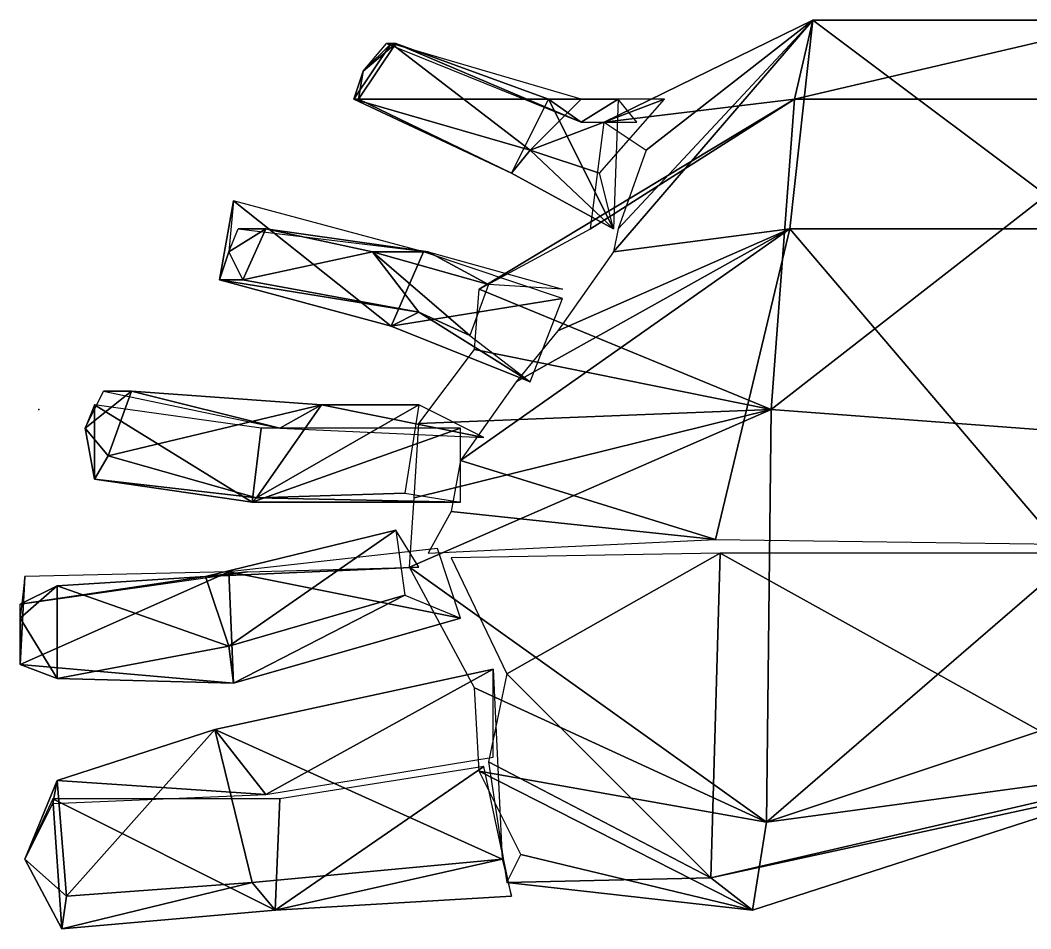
# Model space of a CAD drawing. Extents: x 4.9 to 9.1, y -6.1 to 13.5.
# Drawn here: x 5.4193 to 5.7826, y 2.5821 to 2.9088 of the extents above; entities that cross this region are included whole.
import ezdxf

# ---------------------------------------------------------------- set-up
doc = ezdxf.new("R2010")
doc.units = 0
doc.layers.get('0').update_dxf_attribs({"linetype": 'CONTINUOUS'})

msp = doc.modelspace()

# ---------------------------------------------------------------- linework, layer by layer
at = {"color": 0}
msp.add_point((5.42596, 2.76882, -4.11333), dxfattribs=at)
for points in [[(5.62929, 2.87215, -4.10333), (5.70429, 2.90882, -4.09833), (5.69763, 2.88048, -4.14333)], [(5.70429, 2.90882, -4.09833), (5.62929, 2.87215, -4.10333), (5.64429, 2.86215, -4.05833)], [(5.63263, 2.82548, -4.085), (5.69596, 2.83382, -4.045), (5.70429, 2.90882, -4.09833)], [(5.70429, 2.90882, -4.09833), (5.63429, 2.83382, -4.05667), (5.63263, 2.82548, -4.085)], [(5.70429, 2.90882, -4.09833), (5.64429, 2.86215, -4.05833), (5.63429, 2.83382, -4.05667)], [(5.80429, 2.83382, -3.99), (5.70429, 2.90882, -4.09833), (5.69596, 2.83382, -4.045)], [(5.69763, 2.88048, -4.14333), (5.81929, 2.90882, -4.07), (5.83263, 2.88048, -4.13333)], [(5.81929, 2.90882, -4.07), (5.69763, 2.88048, -4.14333), (5.70429, 2.90882, -4.09833)], [(5.70429, 2.90882, -4.09833), (5.80429, 2.83382, -3.99), (5.81929, 2.90882, -4.07)], [(5.54263, 2.89048, -4.09), (5.53929, 2.88048, -4.08167), (5.55263, 2.90048, -4.08167)], [(5.60263, 2.86215, -4.05167), (5.55263, 2.90048, -4.08167), (5.53929, 2.88048, -4.08167)], [(5.54263, 2.89048, -4.09), (5.55429, 2.90048, -4.09667), (5.54096, 2.88048, -4.1)], [(5.60929, 2.88048, -4.09833), (5.54096, 2.88048, -4.1), (5.55429, 2.90048, -4.09667)], [(5.54263, 2.89048, -4.09), (5.55096, 2.90048, -4.07833), (5.55429, 2.90048, -4.09667)], [(5.62096, 2.87215, -4.06333), (5.55429, 2.90048, -4.09667), (5.55096, 2.90048, -4.07833)], [(5.55263, 2.90048, -4.08167), (5.60263, 2.86215, -4.05167), (5.62096, 2.88048, -4.06667)], [(5.55429, 2.90048, -4.09667), (5.62096, 2.87215, -4.06333), (5.60929, 2.88048, -4.09833)], [(5.54263, 2.89048, -4.09), (5.54096, 2.88048, -4.1), (5.53929, 2.88048, -4.08167)], [(5.59596, 2.85382, -4.08333), (5.53929, 2.88048, -4.08167), (5.54096, 2.88048, -4.1)], [(5.53929, 2.88048, -4.08167), (5.59596, 2.85382, -4.08333), (5.60263, 2.86215, -4.05167)], [(5.54096, 2.88048, -4.1), (5.60929, 2.88048, -4.09833), (5.59596, 2.85382, -4.08333)], [(5.58429, 2.81215, -4.09), (5.69763, 2.88048, -4.14333), (5.68929, 2.76882, -4.15667)], [(5.69763, 2.88048, -4.14333), (5.58429, 2.81215, -4.09), (5.62429, 2.83382, -4.09167)], [(5.63263, 2.83382, -4.085), (5.59596, 2.85382, -4.08333), (5.60929, 2.88048, -4.09833)], [(5.65096, 2.88048, -4.06333), (5.62096, 2.88048, -4.06667), (5.60263, 2.86215, -4.05167)], [(5.60263, 2.86215, -4.05167), (5.62763, 2.85382, -4.06167), (5.65096, 2.88048, -4.06333)], [(5.63429, 2.88048, -4.09667), (5.60929, 2.88048, -4.09833), (5.62096, 2.87215, -4.06333)], [(5.60929, 2.88048, -4.09833), (5.63429, 2.88048, -4.09667), (5.63263, 2.83382, -4.085)], [(5.62096, 2.87215, -4.06333), (5.64096, 2.87215, -4.065), (5.63429, 2.88048, -4.09667)], [(5.69763, 2.88048, -4.14333), (5.62429, 2.83382, -4.09167), (5.62929, 2.87215, -4.10333)], [(5.68929, 2.76882, -4.15667), (5.83263, 2.88048, -4.13333), (5.84596, 2.75715, -4.13)], [(5.83263, 2.88048, -4.13333), (5.68929, 2.76882, -4.15667), (5.69763, 2.88048, -4.14333)], [(5.63263, 2.83382, -4.085), (5.60263, 2.86215, -4.05167), (5.59596, 2.85382, -4.08333)], [(5.60263, 2.86215, -4.05167), (5.63263, 2.83382, -4.085), (5.62763, 2.85382, -4.06167)], [(5.49429, 2.82548, -4.05667), (5.49096, 2.81548, -4.05), (5.49596, 2.84382, -4.04667)], [(5.55263, 2.79882, -4.04167), (5.49596, 2.84382, -4.04667), (5.49096, 2.81548, -4.05)], [(5.49596, 2.84382, -4.04667), (5.55263, 2.79882, -4.04167), (5.56429, 2.82548, -4.035)], [(5.49429, 2.82548, -4.05667), (5.50763, 2.83382, -4.06833), (5.49929, 2.81548, -4.075)], [(5.49429, 2.82548, -4.05667), (5.49763, 2.83382, -4.04833), (5.50763, 2.83382, -4.06833)], [(5.56596, 2.82548, -4.03167), (5.50763, 2.83382, -4.06833), (5.49763, 2.83382, -4.04833)], [(5.54596, 2.82548, -4.07833), (5.49929, 2.81548, -4.075), (5.50763, 2.83382, -4.06833)], [(5.50763, 2.83382, -4.06833), (5.56596, 2.82548, -4.03167), (5.54596, 2.82548, -4.07833)], [(5.57763, 2.75048, -4.05167), (5.66929, 2.72215, -4.03), (5.69596, 2.83382, -4.045)], [(5.69596, 2.83382, -4.045), (5.59763, 2.77882, -4.07), (5.57763, 2.75048, -4.05167)], [(5.69596, 2.83382, -4.045), (5.61263, 2.79715, -4.05333), (5.59763, 2.77882, -4.07)], [(5.69596, 2.83382, -4.045), (5.63263, 2.82548, -4.085), (5.61263, 2.79715, -4.05333)], [(5.79263, 2.72048, -3.94833), (5.69596, 2.83382, -4.045), (5.66929, 2.72215, -4.03)], [(5.69596, 2.83382, -4.045), (5.79263, 2.72048, -3.94833), (5.80429, 2.83382, -3.99)], [(5.49429, 2.82548, -4.05667), (5.49929, 2.81548, -4.075), (5.49096, 2.81548, -4.05)], [(5.49929, 2.81548, -4.075), (5.54596, 2.82548, -4.07833), (5.56263, 2.80382, -4.08)], [(5.58763, 2.81382, -4.09167), (5.54596, 2.82548, -4.07833), (5.56596, 2.82548, -4.03167)], [(5.58096, 2.79548, -4.085), (5.56263, 2.80382, -4.08), (5.54596, 2.82548, -4.07833)], [(5.54596, 2.82548, -4.07833), (5.58763, 2.81382, -4.09167), (5.58096, 2.79548, -4.085)], [(5.61429, 2.80882, -4.065), (5.56429, 2.82548, -4.035), (5.55263, 2.79882, -4.04167)], [(5.56596, 2.82548, -4.03167), (5.61429, 2.81215, -4.06333), (5.58763, 2.81382, -4.09167)], [(5.56263, 2.80382, -4.08), (5.49096, 2.81548, -4.05), (5.49929, 2.81548, -4.075)], [(5.49096, 2.81548, -4.05), (5.56263, 2.80382, -4.08), (5.55263, 2.79882, -4.04167)], [(5.55263, 2.79882, -4.04167), (5.60263, 2.77882, -4.07333), (5.61429, 2.80882, -4.065)], [(5.68929, 2.76882, -4.15667), (5.58263, 2.79048, -4.08333), (5.58429, 2.81215, -4.09)], [(5.60263, 2.77882, -4.07333), (5.55263, 2.79882, -4.04167), (5.56263, 2.80382, -4.08)], [(5.56263, 2.80382, -4.08), (5.58096, 2.79548, -4.085), (5.60263, 2.77882, -4.07333)], [(5.68929, 2.76882, -4.15667), (5.56263, 2.76382, -4.095), (5.58263, 2.79048, -4.08333)], [(5.44263, 2.76215, -4.07167), (5.45929, 2.77548, -4.08167), (5.45096, 2.75215, -4.08667)], [(5.44263, 2.76215, -4.07167), (5.44929, 2.77548, -4.06), (5.45929, 2.77548, -4.08167)], [(5.51263, 2.76215, -4.03833), (5.45929, 2.77548, -4.08167), (5.44929, 2.77548, -4.06)], [(5.52763, 2.77048, -4.08), (5.45096, 2.75215, -4.08667), (5.45929, 2.77548, -4.08167)], [(5.45929, 2.77548, -4.08167), (5.51263, 2.76215, -4.03833), (5.52763, 2.77048, -4.08)], [(5.44263, 2.76215, -4.07167), (5.44596, 2.74382, -4.065), (5.44596, 2.77048, -4.05333)], [(5.50263, 2.73548, -4.04167), (5.44596, 2.77048, -4.05333), (5.44596, 2.74382, -4.065)], [(5.44596, 2.77048, -4.05333), (5.50263, 2.73548, -4.04167), (5.50596, 2.76215, -4.03833)], [(5.45096, 2.75215, -4.08667), (5.52763, 2.77048, -4.08), (5.50429, 2.73715, -4.08)], [(5.56263, 2.77048, -4.09), (5.50429, 2.73715, -4.08), (5.52763, 2.77048, -4.08)], [(5.50429, 2.73715, -4.08), (5.56263, 2.77048, -4.09), (5.55763, 2.73882, -4.09)], [(5.58596, 2.75882, -4.05333), (5.52763, 2.77048, -4.08), (5.51263, 2.76215, -4.03833)], [(5.52763, 2.77048, -4.08), (5.58596, 2.75882, -4.05333), (5.56263, 2.77048, -4.09)], [(5.55929, 2.71215, -4.10333), (5.68929, 2.76882, -4.15667), (5.68763, 2.62048, -4.16667)], [(5.68929, 2.76882, -4.15667), (5.55929, 2.71215, -4.10333), (5.56096, 2.73715, -4.08833)], [(5.68929, 2.76882, -4.15667), (5.56096, 2.73715, -4.08833), (5.56263, 2.76382, -4.095)], [(5.84596, 2.75715, -4.13), (5.68763, 2.62048, -4.16667), (5.68929, 2.76882, -4.15667)], [(5.44263, 2.76215, -4.07167), (5.45096, 2.75215, -4.08667), (5.44596, 2.74382, -4.065)], [(5.57763, 2.76215, -4.055), (5.50596, 2.76215, -4.03833), (5.50263, 2.73548, -4.04167)], [(5.50263, 2.73548, -4.04167), (5.57763, 2.73548, -4.065), (5.57763, 2.76215, -4.055)], [(5.68763, 2.62048, -4.16667), (5.84596, 2.75715, -4.13), (5.84763, 2.67382, -4.12167)], [(5.50429, 2.73715, -4.08), (5.44596, 2.74382, -4.065), (5.45096, 2.75215, -4.08667)], [(5.66929, 2.72215, -4.03), (5.57763, 2.75048, -4.05167), (5.57429, 2.73215, -4.06667)], [(5.44596, 2.74382, -4.065), (5.50429, 2.73715, -4.08), (5.50263, 2.73548, -4.04167)], [(5.57763, 2.73548, -4.065), (5.50263, 2.73548, -4.04167), (5.50429, 2.73715, -4.08)], [(5.50429, 2.73715, -4.08), (5.55763, 2.73882, -4.09), (5.57763, 2.73548, -4.065)], [(5.66929, 2.72215, -4.03), (5.57429, 2.73215, -4.06667), (5.56596, 2.71715, -4.05667)], [(5.55429, 2.72548, -4.08833), (5.49429, 2.68382, -4.08333), (5.48596, 2.70882, -4.075)], [(5.48596, 2.70882, -4.075), (5.56263, 2.71215, -4.05), (5.55429, 2.72548, -4.08833)], [(5.49429, 2.68382, -4.08333), (5.55429, 2.72548, -4.08833), (5.55763, 2.70215, -4.10167)], [(5.49429, 2.71048, -4.04333), (5.57763, 2.69382, -4.06667), (5.56929, 2.71882, -4.06167)], [(5.67096, 2.71715, -4.02833), (5.57429, 2.71548, -4.04667), (5.59429, 2.67382, -4.09167)], [(5.59429, 2.67382, -4.09167), (5.66763, 2.60048, -4.06833), (5.67096, 2.71715, -4.02833)], [(5.82096, 2.63382, -4), (5.67096, 2.71715, -4.02833), (5.66763, 2.60048, -4.06833)], [(5.67096, 2.71715, -4.02833), (5.82096, 2.63382, -4), (5.79263, 2.71715, -3.95333)], [(5.56263, 2.71215, -4.05), (5.48596, 2.70882, -4.075), (5.50096, 2.71048, -4.045)], [(5.68763, 2.62048, -4.16667), (5.58263, 2.66882, -4.11833), (5.55929, 2.71215, -4.10333)], [(5.49429, 2.71048, -4.04333), (5.42096, 2.70882, -4.05), (5.41929, 2.67715, -4.055)], [(5.41929, 2.67715, -4.055), (5.49596, 2.67048, -4.05), (5.49429, 2.71048, -4.04333)], [(5.41929, 2.69882, -4.04833), (5.50096, 2.71048, -4.045), (5.48596, 2.70882, -4.075)], [(5.41929, 2.69382, -4.06667), (5.41929, 2.67715, -4.055), (5.42096, 2.70882, -4.05)], [(5.48596, 2.70882, -4.075), (5.43263, 2.70548, -4.07667), (5.41929, 2.69882, -4.04833)], [(5.43263, 2.70548, -4.07667), (5.48596, 2.70882, -4.075), (5.49429, 2.68382, -4.08333)], [(5.57763, 2.69382, -4.06667), (5.49429, 2.71048, -4.04333), (5.49596, 2.67048, -4.05)], [(5.41929, 2.69382, -4.06667), (5.43263, 2.70548, -4.07667), (5.43263, 2.67215, -4.08333)], [(5.41929, 2.69382, -4.06667), (5.41929, 2.69882, -4.04833), (5.43263, 2.70548, -4.07667)], [(5.49429, 2.68382, -4.08333), (5.43263, 2.67215, -4.08333), (5.43263, 2.70548, -4.07667)], [(5.55763, 2.70215, -4.10167), (5.49596, 2.67048, -4.05), (5.49429, 2.68382, -4.08333)], [(5.49596, 2.67048, -4.05), (5.55763, 2.70215, -4.10167), (5.57763, 2.69382, -4.06667)], [(5.41929, 2.69382, -4.06667), (5.43263, 2.67215, -4.08333), (5.41929, 2.67715, -4.055)], [(5.43263, 2.67215, -4.08333), (5.49429, 2.68382, -4.08333), (5.49596, 2.67048, -4.05)], [(5.49596, 2.67048, -4.05), (5.41929, 2.67715, -4.055), (5.43263, 2.67215, -4.08333)], [(5.58929, 2.67548, -4.1), (5.48929, 2.65382, -4.13333), (5.50763, 2.63048, -4.08167)], [(5.48929, 2.65382, -4.13333), (5.58929, 2.67548, -4.1), (5.59263, 2.60715, -4.155)], [(5.50763, 2.63048, -4.08167), (5.58929, 2.64382, -4.06667), (5.58929, 2.67548, -4.1)], [(5.66763, 2.60048, -4.06833), (5.59429, 2.67382, -4.09167), (5.58763, 2.64215, -4.07167)], [(5.68763, 2.62048, -4.16667), (5.84763, 2.67382, -4.12167), (5.84763, 2.64215, -4.08833)], [(5.68763, 2.62048, -4.16667), (5.58429, 2.63882, -4.14333), (5.58263, 2.66882, -4.11833)], [(5.48929, 2.65382, -4.13333), (5.43596, 2.59382, -4.13167), (5.43263, 2.63548, -4.12167)], [(5.43263, 2.63548, -4.12167), (5.50763, 2.63048, -4.08167), (5.48929, 2.65382, -4.13333)], [(5.43596, 2.59382, -4.13167), (5.48929, 2.65382, -4.13333), (5.50263, 2.59882, -4.165)], [(5.59263, 2.60715, -4.155), (5.50263, 2.59882, -4.165), (5.48929, 2.65382, -4.13333)], [(5.66763, 2.60048, -4.06833), (5.58763, 2.64215, -4.07167), (5.59429, 2.59882, -4.09667)], [(5.66763, 2.60048, -4.06833), (5.84763, 2.64215, -4.08833), (5.82096, 2.63382, -4)], [(5.84763, 2.64215, -4.08833), (5.66763, 2.60048, -4.06833), (5.68263, 2.58882, -4.12833)], [(5.84763, 2.64215, -4.08833), (5.68263, 2.58882, -4.12833), (5.68763, 2.62048, -4.16667)], [(5.58596, 2.64048, -4.075), (5.51263, 2.62882, -4.075), (5.51096, 2.58882, -4.09167)], [(5.51096, 2.58882, -4.09167), (5.59596, 2.59382, -4.09333), (5.58596, 2.64048, -4.075)], [(5.58429, 2.63882, -4.14333), (5.68763, 2.62048, -4.16667), (5.68263, 2.58882, -4.12833)], [(5.68263, 2.58882, -4.12833), (5.59929, 2.60882, -4.14833), (5.58429, 2.63882, -4.14333)], [(5.42096, 2.60715, -4.10833), (5.43263, 2.63548, -4.12167), (5.43596, 2.59382, -4.13167)], [(5.42096, 2.60715, -4.10833), (5.43096, 2.62715, -4.08667), (5.43263, 2.63548, -4.12167)], [(5.50763, 2.63048, -4.08167), (5.43263, 2.63548, -4.12167), (5.43096, 2.62715, -4.08667)], [(5.42096, 2.60715, -4.10833), (5.43429, 2.58215, -4.10333), (5.43096, 2.62882, -4.09167)], [(5.51096, 2.58882, -4.09167), (5.43096, 2.62882, -4.09167), (5.43429, 2.58215, -4.10333)], [(5.43096, 2.62882, -4.09167), (5.51096, 2.58882, -4.09167), (5.51263, 2.62882, -4.075)], [(5.42096, 2.60715, -4.10833), (5.43596, 2.59382, -4.13167), (5.43429, 2.58215, -4.10333)], [(5.59263, 2.60715, -4.155), (5.51096, 2.58882, -4.09167), (5.50263, 2.59882, -4.165)], [(5.51096, 2.58882, -4.09167), (5.59263, 2.60715, -4.155), (5.59596, 2.59382, -4.09333)], [(5.68263, 2.58882, -4.12833), (5.59429, 2.59882, -4.09667), (5.59929, 2.60882, -4.14833)], [(5.50263, 2.59882, -4.165), (5.43429, 2.58215, -4.10333), (5.43596, 2.59382, -4.13167)], [(5.43429, 2.58215, -4.10333), (5.50263, 2.59882, -4.165), (5.51096, 2.58882, -4.09167)], [(5.59429, 2.59882, -4.09667), (5.68263, 2.58882, -4.12833), (5.66763, 2.60048, -4.06833)]]:
    msp.add_3dface(points, dxfattribs=at)

doc.saveas('drawing.dxf')
